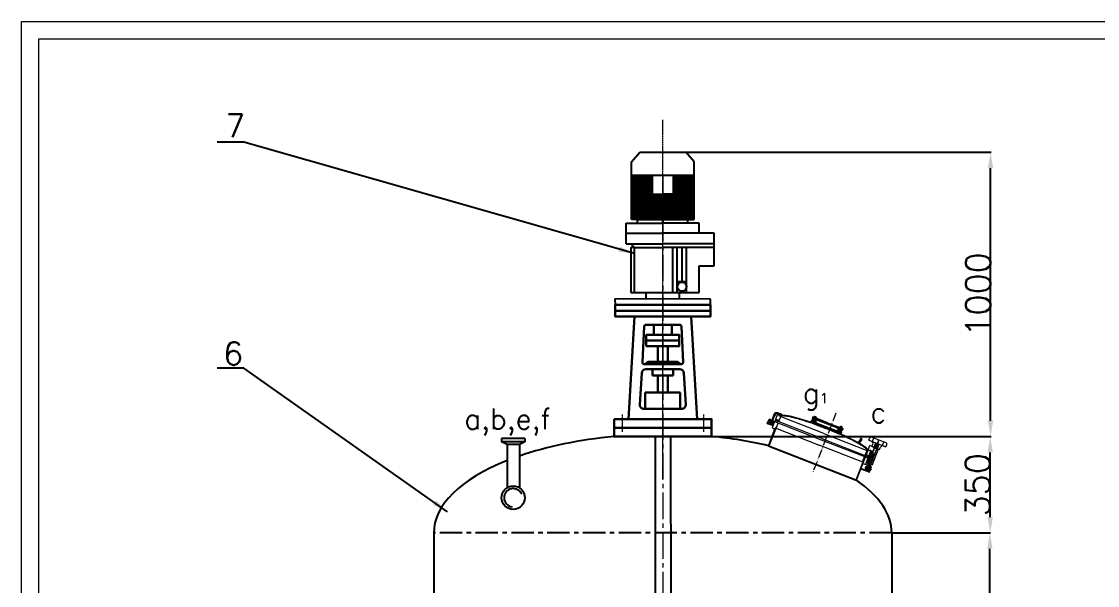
# Model space of a CAD drawing. Header units: millimetres. Extents: x 4043 to 11140, y -55 to 4644.
# Drawn here: x 4043 to 7097, y 3043 to 4644 of the extents above; entities that cross this region are included whole.
import ezdxf

# ---------------------------------------------------------------- set-up
doc = ezdxf.new("R2010")
doc.units = ezdxf.units.MM
doc.header["$PDMODE"] = 3
for name, pattern in [('ACAD_ISO06W100', [37.5, 24, -3, 0.5, -3, 0.5, -3, 0.5, -3]), ('CENTER2', [1.125, 0.75, -0.125, 0.125, -0.125]), ('CENTERX2', [101.6, 63.5, -12.7, 12.7, -12.7])]:
    doc.linetypes.add(name, pattern=pattern)
for name, color, linetype, lineweight in [('shixian', 7, 'Continuous', 30), ('zhong', 1, 'CENTER2', 15), ('中心线', 1, 'CENTER2', 15), ('实线', 7, 'Continuous', 20)]:
    doc.layers.add(name, color=color, linetype=linetype, lineweight=lineweight)
doc.layers.add('点划线', color=7, linetype='CENTERX2')
doc.styles.get("Standard").update_dxf_attribs({"font": 'txt', "bigfont": 'gbcbig.shx'})
doc.dimstyles.new('ISO-25', dxfattribs={"dimtxt": 2.5, "dimasz": 2.5, "dimexe": 1.25, "dimexo": 0.625, "dimtad": 1, "dimtxsty": 'Standard', "dimcen": 2.5, "dimadec": 0, "dimazin": 0, "dimtfac": 1, "dimtmove": 0, "dimatfit": 3, "dimfxl": 0, "dimarcsym": 0})

# ---------------------------------------------------------------- blocks, each defined once
blk = doc.blocks.new('*D6')
at = {"color": 0, "lineweight": -2, "transparency": 16777216}
for p, q in [((6513.9, 3192), (6793.1, 3192)), ((6791.9, 1737), (6791.9, 3147)), ((6579, 1692), (6793.1, 1692))]:
    blk.add_line(p, q, dxfattribs=at)
at = {"color": 0, "transparency": 16777216}
for points in [[(6784.4, 3147), (6799.4, 3147), (6791.9, 3192)], [(6784.4, 1737), (6799.4, 1737), (6791.9, 1692)]]:
    blk.add_solid(points, dxfattribs=at)
at = {"layer": 'Defpoints', "color": 0, "transparency": 16777216}
for p in [(6513.3, 3192), (6791.9, 3192), (6578.4, 1692)]:
    blk.add_point(p, dxfattribs=at)
at = {"color": 0, "transparency": 16777216, "insert": (6756.3, 2442), "char_height": 70, "attachment_point": 5, "rotation": 90}
blk.add_mtext('1500', dxfattribs=at)
blk = doc.blocks.new('*D9')
at = {"color": 0, "lineweight": -2, "transparency": 16777216}
for p, q in [((6002.5, 3465.7), (6794.1, 3465.7)), ((6792.9, 3237), (6792.9, 3420.7)), ((6513.9, 3192), (6794.1, 3192))]:
    blk.add_line(p, q, dxfattribs=at)
at = {"color": 0, "transparency": 16777216}
for points in [[(6785.4, 3420.7), (6800.4, 3420.7), (6792.9, 3465.7)], [(6785.4, 3237), (6800.4, 3237), (6792.9, 3192)]]:
    blk.add_solid(points, dxfattribs=at)
at = {"layer": 'Defpoints', "color": 0, "transparency": 16777216}
for p in [(6001.9, 3465.7), (6792.9, 3465.7), (6513.3, 3192)]:
    blk.add_point(p, dxfattribs=at)
at = {"color": 0, "transparency": 16777216, "insert": (6757.3, 3328.9), "char_height": 70, "attachment_point": 5, "rotation": 90}
blk.add_mtext('350', dxfattribs=at)
blk = doc.blocks.new('*D10')
at = {"color": 0, "lineweight": -2, "transparency": 16777216}
for p, q in [((5929.6, 4272.8), (6795.2, 4272.8)), ((6793.9, 3510.7), (6793.9, 4227.8)), ((6003, 3465.7), (6795.2, 3465.7))]:
    blk.add_line(p, q, dxfattribs=at)
at = {"color": 0, "transparency": 16777216}
for points in [[(6786.4, 4227.8), (6801.4, 4227.8), (6793.9, 4272.8)], [(6786.4, 3510.7), (6801.4, 3510.7), (6793.9, 3465.7)]]:
    blk.add_solid(points, dxfattribs=at)
at = {"layer": 'Defpoints', "color": 0, "transparency": 16777216}
for p in [(5928.9, 4272.8), (6793.9, 4272.8), (6002.4, 3465.7)]:
    blk.add_point(p, dxfattribs=at)
at = {"color": 0, "transparency": 16777216, "insert": (6758.3, 3869.2), "char_height": 70, "attachment_point": 5, "rotation": 90}
blk.add_mtext('1000', dxfattribs=at)

msp = doc.modelspace()

# ---------------------------------------------------------------- hatches: boundary and pattern name
at = {"lineweight": 20}
h = msp.add_hatch(dxfattribs=at)
h.set_pattern_fill('ANSI31', color=0, scale=0.5265, angle=68.598864, style=0)
h.set_pattern_definition([(113.598864, (1892.967, 3719.5043), (-1.5318396, -0.6692081), [])])
h.paths.add_polyline_path([(6297.402, 3505.744), (6298.363, 3508.195), (6294.082, 3509.873), (6292.88, 3506.805), (6292.639, 3506.193), (6291.68, 3503.745), (6302.089, 3499.666), (6302.809, 3501.504), (6296.682, 3503.905)])
h.paths.add_polyline_path([(6289.908, 3510.091), (6290.389, 3511.32), (6286.108, 3512.998), (6283.706, 3506.87), (6287.988, 3505.192), (6288.947, 3507.64)])
h.paths.add_polyline_path([(6289.558, 3507.404), (6289.187, 3508.252), (6288.947, 3507.64), (6287.988, 3505.192), (6288.597, 3504.953)])
h.paths.add_polyline_path([(6292.639, 3506.193), (6292.88, 3506.805), (6292.031, 3506.435), (6291.071, 3503.984), (6291.68, 3503.745)])
h.paths.add_polyline_path([(6362.477, 3478.822), (6363.437, 3481.273), (6363.919, 3482.502), (6359.638, 3484.18), (6359.157, 3482.954), (6357.956, 3479.891), (6351.829, 3482.292), (6351.109, 3480.454), (6361.517, 3476.375)])
h.paths.add_polyline_path([(6363.087, 3478.587), (6362.717, 3479.435), (6362.477, 3478.822), (6361.517, 3476.375), (6362.127, 3476.136)])
h.paths.add_polyline_path([(6366.169, 3477.375), (6366.409, 3477.988), (6365.561, 3477.617), (6364.6, 3475.166), (6365.21, 3474.927)])
h.paths.add_polyline_path([(6371.892, 3479.377), (6367.611, 3481.055), (6366.409, 3477.988), (6366.169, 3477.375), (6365.21, 3474.927), (6369.491, 3473.25)])
h = msp.add_hatch(dxfattribs=at)
h.set_pattern_fill('ANSI31', color=0, scale=0.5265, angle=-21.401136, style=0)
h.set_pattern_definition([(23.598864, (1892.967, 3719.5043), (-0.6692081, 1.5318396), [])])
h.paths.add_polyline_path([(6293.598, 3519.958), (6292.902, 3520.231), (6289.47, 3521.576), (6287.069, 3515.449), (6291.197, 3513.831)])
h.paths.add_polyline_path([(6300.284, 3513.097), (6301.004, 3514.935), (6305.6, 3513.134), (6307.132, 3512.533), (6307.444, 3513.328), (6306.046, 3515.08), (6297.597, 3518.391), (6295.195, 3512.263), (6299.323, 3510.646)])
h.paths.add_polyline_path([(6367.128, 3491.141), (6366.432, 3491.413), (6358.679, 3494.452), (6356.463, 3494.117), (6356.152, 3493.322), (6357.684, 3492.721), (6362.279, 3490.92), (6361.559, 3489.082), (6360.598, 3486.631), (6364.726, 3485.013)])
h.paths.add_polyline_path([(6375.254, 3487.955), (6371.126, 3489.573), (6368.725, 3483.446), (6372.853, 3481.828)])
h = msp.add_hatch(dxfattribs=at)
h.set_pattern_fill('ANSI37', color=0, scale=0.329062, angle=-21.401136, style=0)
h.set_pattern_definition([(23.598864, (1892.967, 3719.5043), (-0.41825505, 0.95739973), []), (113.598864, (1892.967, 3719.5043), (-0.95739973, -0.41825505), [])])
h.paths.add_polyline_path([(6307.132, 3512.533), (6305.6, 3513.134), (6301.004, 3514.935), (6300.284, 3513.097), (6306.412, 3510.695)])
h.paths.add_polyline_path([(6303.53, 3503.342), (6297.402, 3505.744), (6296.682, 3503.905), (6302.809, 3501.504)])
h.paths.add_polyline_path([(6358.677, 3481.729), (6352.549, 3484.13), (6351.829, 3482.292), (6357.956, 3479.891)])
h.paths.add_polyline_path([(6362.279, 3490.92), (6357.684, 3492.721), (6356.152, 3493.322), (6355.431, 3491.483), (6361.559, 3489.082)])
h = msp.add_hatch(dxfattribs=at)
h.set_pattern_fill('ANSI31', color=0, scale=0.164531, angle=-21.401136, style=0)
h.set_pattern_definition([(23.59886, (5920.6162, 3265.05044), (-0.2091275, 0.4786999), [])])
h.paths.add_polyline_path([(6164.521, 3504.457), (6161.457, 3505.658), (6160.256, 3502.594), (6163.32, 3501.394)])
h = msp.add_hatch(dxfattribs=at)
h.set_pattern_fill('ANSI31', color=0, scale=0.329062, angle=68.598864, style=0)
h.set_pattern_definition([(113.59886, (5920.6162, 3265.0504), (-0.9573997, -0.418255), [])])
h.paths.add_polyline_path([(6173.016, 3508.196, 0.41421356), (6168.752, 3506.333), (6171.815, 3505.133)])
h.paths.add_polyline_path([(6173.016, 3508.196), (6171.815, 3505.133), (6174.879, 3503.932, 0.41421356)])
h.paths.add_polyline_path([(6174.879, 3503.932), (6171.815, 3505.133), (6170.615, 3502.069, 0.41421356)])
h.paths.add_polyline_path([(6171.815, 3505.133), (6168.752, 3506.333, 0.41421356), (6170.615, 3502.069)])
h = msp.add_hatch(dxfattribs=at)
h.set_pattern_fill('ANSI31', color=0, scale=0.559406, angle=-21.401136, style=0)
h.set_pattern_definition([(23.598864, (3356.5455, 3627.1485), (-0.7110336, 1.6275795), [])])
h.paths.add_polyline_path([(6470.591, 3446.99), (6468.508, 3447.806), (6463.609, 3435.306), (6465.692, 3434.489), (6468.71, 3442.191)])
h.paths.add_polyline_path([(6473.71, 3440.231), (6470.692, 3432.53), (6472.775, 3431.713), (6477.674, 3444.213), (6475.591, 3445.03)])

# ---------------------------------------------------------------- linework, layer by layer
at = {"color": 0}
for p, q in [((5774.761, 4246.005), (5797.939, 4272.771)), ((5774.761, 4207.355), (5774.761, 4246.005)), ((5797.939, 4272.771), (5928.941, 4272.771)), ((5952.119, 4246.005), (5928.941, 4272.771)), ((5952.119, 4207.355), (5952.119, 4246.005)), ((5774.761, 4207.355), (5952.119, 4207.355)), ((5774.761, 4081.772), (5774.761, 4207.355)), ((5778.124, 4081.772), (5778.124, 4207.355)), ((5778.333, 4081.772), (5778.333, 4207.355)), ((5778.542, 4081.772), (5778.542, 4207.355)), ((5784.238, 4081.772), (5784.238, 4207.355)), ((5784.447, 4081.772), (5784.447, 4207.355)), ((5784.656, 4081.772), (5784.656, 4207.355)), ((5790.353, 4081.772), (5790.353, 4207.355)), ((5790.562, 4081.772), (5790.562, 4207.355)), ((5790.771, 4081.772), (5790.771, 4207.355)), ((5796.467, 4081.772), (5796.467, 4207.355)), ((5796.676, 4081.772), (5796.676, 4207.355)), ((5796.885, 4081.772), (5796.885, 4207.355)), ((5802.582, 4081.772), (5802.582, 4207.355)), ((5802.791, 4081.772), (5802.791, 4207.355)), ((5803, 4081.772), (5803, 4207.355)), ((5808.696, 4081.772), (5808.696, 4207.355)), ((5808.905, 4081.772), (5808.905, 4207.355)), ((5809.114, 4081.772), (5809.114, 4207.355)), ((5814.811, 4081.772), (5814.811, 4207.355)), ((5815.02, 4081.772), (5815.02, 4207.355)), ((5815.229, 4081.772), (5815.229, 4207.355)), ((5820.925, 4081.772), (5820.925, 4207.355)), ((5821.134, 4081.772), (5821.134, 4207.355)), ((5821.343, 4081.772), (5821.343, 4207.355)), ((5827.04, 4081.772), (5827.04, 4207.355)), ((5827.249, 4081.772), (5827.249, 4207.355)), ((5827.458, 4081.772), (5827.458, 4207.355)), ((5833.154, 4081.772), (5833.154, 4207.355)), ((5833.363, 4081.772), (5833.363, 4207.355)), ((5833.572, 4081.772), (5833.572, 4207.355)), ((5833.742, 4207.355), (5833.742, 4153.413)), ((5893.138, 4207.355), (5893.138, 4153.413)), ((5894.299, 4081.772), (5894.299, 4207.355)), ((5894.508, 4081.772), (5894.508, 4207.355)), ((5894.717, 4081.772), (5894.717, 4207.355)), ((5900.414, 4081.772), (5900.414, 4207.355)), ((5900.623, 4081.772), (5900.623, 4207.355)), ((5900.832, 4081.772), (5900.832, 4207.355)), ((5906.528, 4081.772), (5906.528, 4207.355)), ((5906.737, 4081.772), (5906.737, 4207.355)), ((5906.946, 4081.772), (5906.946, 4207.355)), ((5912.643, 4081.772), (5912.643, 4207.355)), ((5912.852, 4081.772), (5912.852, 4207.355)), ((5913.061, 4081.772), (5913.061, 4207.355)), ((5918.757, 4081.772), (5918.757, 4207.355)), ((5918.966, 4081.772), (5918.966, 4207.355)), ((5919.175, 4081.772), (5919.175, 4207.355)), ((5924.872, 4081.772), (5924.872, 4207.355)), ((5925.081, 4081.772), (5925.081, 4207.355)), ((5925.29, 4081.772), (5925.29, 4207.355)), ((5930.986, 4081.772), (5930.986, 4207.355)), ((5931.195, 4081.772), (5931.195, 4207.355)), ((5931.404, 4081.772), (5931.404, 4207.355)), ((5937.101, 4081.772), (5937.101, 4207.355)), ((5937.31, 4081.772), (5937.31, 4207.355)), ((5937.519, 4081.772), (5937.519, 4207.355)), ((5943.215, 4081.772), (5943.215, 4207.355)), ((5943.424, 4081.772), (5943.424, 4207.355)), ((5943.633, 4081.772), (5943.633, 4207.355)), ((5949.33, 4081.772), (5949.33, 4207.355)), ((5949.539, 4081.772), (5949.539, 4207.355)), ((5949.748, 4081.772), (5949.748, 4207.355)), ((5952.119, 4081.772), (5952.119, 4207.355)), ((5833.742, 4153.413), (5863.44, 4153.413)), ((5839.269, 4081.772), (5839.269, 4153.413)), ((5839.478, 4081.772), (5839.478, 4153.413)), ((5839.687, 4081.772), (5839.687, 4153.413)), ((5845.383, 4081.772), (5845.383, 4153.413)), ((5845.592, 4081.772), (5845.592, 4153.413)), ((5845.801, 4081.772), (5845.801, 4153.413)), ((5851.498, 4081.772), (5851.498, 4153.413)), ((5851.707, 4081.772), (5851.707, 4153.413)), ((5851.916, 4081.772), (5851.916, 4153.413)), ((5857.612, 4081.772), (5857.612, 4153.413)), ((5857.821, 4081.772), (5857.821, 4153.413)), ((5858.03, 4081.772), (5858.03, 4153.413)), ((5893.138, 4153.413), (5863.44, 4153.413)), ((5863.727, 4071.581), (5863.727, 4153.413)), ((5863.936, 4071.581), (5863.936, 4153.413)), ((5864.145, 4071.581), (5864.145, 4153.413)), ((5869.841, 4081.772), (5869.841, 4153.413)), ((5870.05, 4081.772), (5870.05, 4153.413)), ((5870.259, 4081.772), (5870.259, 4153.413)), ((5875.956, 4081.772), (5875.956, 4153.413)), ((5876.165, 4081.772), (5876.165, 4153.413)), ((5876.374, 4081.772), (5876.374, 4153.413)), ((5882.07, 4081.772), (5882.07, 4153.413)), ((5882.279, 4081.772), (5882.279, 4153.413)), ((5882.488, 4081.772), (5882.488, 4153.413)), ((5888.185, 4081.772), (5888.185, 4153.413)), ((5888.394, 4081.772), (5888.394, 4153.413)), ((5888.603, 4081.772), (5888.603, 4153.413)), ((5759.908, 4012.474), (5759.908, 4071.581)), ((5759.908, 4071.581), (5863.44, 4071.581)), ((5791.947, 4081.772), (5774.761, 4081.772)), ((5791.947, 4081.772), (5934.933, 4081.772)), ((5791.947, 4071.581), (5791.947, 4081.772)), ((5966.972, 4071.581), (5863.44, 4071.581)), ((5934.933, 4071.581), (5934.933, 4081.772)), ((5934.933, 4081.772), (5952.119, 4081.772)), ((5966.972, 4043.047), (5966.972, 4071.581)), ((5759.908, 4043.047), (5863.44, 4043.047)), ((6009.676, 4043.047), (5863.44, 4043.047)), ((6009.676, 4012.474), (6009.676, 4043.047)), ((5759.908, 4012.474), (5863.44, 4012.474)), ((5783.376, 4002.283), (5772.677, 4012.474)), ((5772.677, 4002.283), (5772.677, 3875.012)), ((5783.376, 4002.283), (5772.677, 4002.283)), ((5783.376, 3875.012), (5783.376, 4002.283)), ((5783.376, 4002.283), (5863.44, 4002.283)), ((6009.676, 4012.474), (5863.44, 4012.474)), ((6009.676, 4002.283), (5863.44, 4002.283)), ((5892.024, 3875.012), (5892.024, 4002.283)), ((5903.915, 3875.012), (5903.915, 4002.283)), ((5918.184, 3904.441), (5918.184, 4002.283)), ((5931.264, 3875.012), (5931.264, 4002.283)), ((6009.676, 4002.283), (6009.676, 4012.474)), ((6009.676, 3950.709), (6009.676, 4002.283)), ((5966.312, 3875.012), (5966.312, 3950.709)), ((5966.312, 3950.709), (6009.676, 3950.709)), ((5903.915, 3905.93), (5931.264, 3905.93)), ((5999.034, 3855.641), (5727.653, 3856.875)), ((5727.653, 3856.875), (5727.88, 3839.927)), ((5772.677, 3875.012), (5783.376, 3875.012)), ((5783.376, 3875.012), (5910.757, 3875.012)), ((5816.124, 3856.042), (5816.124, 3875.012)), ((5910.757, 3856.042), (5910.757, 3875.012)), ((5910.757, 3875.012), (5966.312, 3875.012)), ((5918.184, 3875.012), (5918.184, 3878.281)), ((5999.034, 3839.927), (5999.034, 3855.641))]:
    msp.add_line(p, q, dxfattribs=at)
at = {"color": 0, "lineweight": 20}
for p, q in [((6160.256, 3502.594), (6165.059, 3514.849)), ((6168.123, 3513.648), (6163.32, 3501.394)), ((6165.059, 3514.849), (6168.123, 3513.648)), ((6172.685, 3511.861), (6165.059, 3514.849)), ((6176.767, 3522.277), (6172.108, 3510.39)), ((6175.172, 3509.189), (6179.831, 3521.077)), ((6179.169, 3528.405), (6176.767, 3522.277)), ((6182.233, 3527.204), (6179.831, 3521.077)), ((6189.39, 3530.054), (6182.186, 3511.671)), ((6185.412, 3514.491), (6185.25, 3510.471)), ((6191.539, 3512.09), (6185.412, 3514.491)), ((6199.428, 3526.12), (6189.39, 3530.054)), ((6189.39, 3530.054), (6199.428, 3526.12)), ((6200.395, 3529.275), (6190.257, 3533.248)), ((6191.229, 3529.333), (6191.974, 3527.627)), ((6191.974, 3527.627), (6197.105, 3525.616)), ((6198.291, 3523.906), (6191.99, 3507.829)), ((6194.69, 3523.736), (6195.65, 3526.187)), ((6320.303, 3474.506), (6194.69, 3523.736)), ((6199.428, 3526.12), (6200.624, 3529.172)), ((6283.536, 3506.434), (6286.108, 3512.998)), ((6286.108, 3512.998), (6290.389, 3511.32)), ((6289.47, 3521.576), (6287.069, 3515.449)), ((6287.069, 3515.449), (6291.35, 3513.771)), ((6289.187, 3508.252), (6293.838, 3520.12)), ((6293.751, 3519.898), (6289.47, 3521.576)), ((6289.558, 3507.404), (6294.035, 3518.829)), ((6291.197, 3513.831), (6293.598, 3519.958)), ((6291.35, 3513.771), (6291.197, 3513.831)), ((6292.031, 3506.435), (6296.509, 3517.859)), ((6292.273, 3520.733), (6293.047, 3522.708)), ((6292.989, 3520.452), (6292.273, 3520.733)), ((6292.273, 3520.733), (6299.095, 3518.059)), ((6292.88, 3506.805), (6297.531, 3518.672)), ((6292.902, 3520.231), (6292.989, 3520.452)), ((6292.902, 3520.231), (6293.751, 3519.898)), ((6293.426, 3519.067), (6297.118, 3517.62)), ((6293.979, 3520.064), (6294.753, 3522.039)), ((6295.042, 3512.323), (6299.323, 3510.646)), ((6295.195, 3512.263), (6297.597, 3518.391)), ((6296.922, 3504.518), (6300.284, 3513.097)), ((6297.39, 3518.728), (6298.164, 3520.703)), ((6332.362, 3504.766), (6297.444, 3518.451)), ((6297.444, 3518.451), (6298.293, 3518.118)), ((6298.293, 3518.118), (6298.38, 3518.34)), ((6298.38, 3518.34), (6299.095, 3518.059)), ((6299.095, 3518.059), (6299.869, 3520.034)), ((6301.004, 3514.935), (6300.284, 3513.097)), ((6300.284, 3513.097), (6361.559, 3489.082)), ((6305.6, 3513.134), (6301.004, 3514.935)), ((6305.6, 3513.134), (6357.684, 3492.721)), ((6307.444, 3513.328), (6306.046, 3515.08)), ((6306.412, 3510.695), (6307.132, 3512.533)), ((6307.132, 3512.533), (6307.444, 3513.328)), ((6307.444, 3513.328), (6356.463, 3494.117)), ((6160.256, 3502.594), (6161.697, 3506.271)), ((6176.182, 3496.353), (6160.256, 3502.594)), ((6161.457, 3505.658), (6164.521, 3504.457)), ((6163.114, 3439.563), (6182.947, 3490.167)), ((6190.789, 3504.765), (6164.952, 3438.842)), ((6172.363, 3511.039), (6171.402, 3510.381)), ((6172.205, 3510.635), (6175.268, 3509.434)), ((6180.985, 3508.608), (6173.781, 3490.225)), ((6173.781, 3490.225), (6181.746, 3487.103)), ((6175.427, 3509.838), (6175.685, 3508.703)), ((6180.985, 3508.608), (6175.749, 3510.66)), ((6180.985, 3508.608), (6176.182, 3496.353)), ((6180.985, 3508.608), (6313.338, 3456.736)), ((6185.25, 3510.471), (6182.186, 3511.671)), ((6185.746, 3491.898), (6182.947, 3490.167)), ((6182.947, 3490.167), (6307.335, 3441.417)), ((6185.25, 3510.471), (6184.049, 3507.407)), ((6190.789, 3504.765), (6185.746, 3491.898)), ((6188.926, 3509.03), (6187.725, 3505.966)), ((6191.539, 3512.09), (6188.926, 3509.03)), ((6314.539, 3459.8), (6188.926, 3509.03)), ((6283.935, 3507.452), (6282.495, 3506.786)), ((6326.599, 3490.06), (6283.706, 3506.87)), ((6288.947, 3507.64), (6287.988, 3505.192)), ((6289.558, 3507.404), (6288.597, 3504.953)), ((6289.908, 3510.091), (6288.947, 3507.64)), ((6289.187, 3508.252), (6292.88, 3506.805)), ((6289.558, 3507.404), (6289.187, 3508.252)), ((6289.558, 3507.404), (6292.031, 3506.435)), ((6290.389, 3511.32), (6289.667, 3509.478)), ((6292.031, 3506.435), (6291.071, 3503.984)), ((6292.639, 3506.193), (6291.68, 3503.745)), ((6292.031, 3506.435), (6292.88, 3506.805)), ((6294.48, 3502.642), (6292.478, 3501.255)), ((6293.6, 3508.644), (6292.639, 3506.193)), ((6294.482, 3502.647), (6293.759, 3500.803)), ((6293.761, 3500.809), (6325.878, 3488.222)), ((6294.082, 3509.873), (6298.363, 3508.195)), ((6298.363, 3508.195), (6296.682, 3503.905)), ((6296.682, 3503.905), (6297.402, 3505.744)), ((6296.682, 3503.905), (6327.319, 3491.898)), ((6297.402, 3505.744), (6358.677, 3481.729)), ((6300.557, 3500.266), (6299.332, 3500.746)), ((6300.863, 3500.146), (6300.863, 3500.146)), ((6302.809, 3501.504), (6302.089, 3499.666)), ((6303.53, 3503.342), (6302.809, 3501.504)), ((6357.822, 3475.702), (6325.878, 3488.222)), ((6326.599, 3490.06), (6369.491, 3473.25)), ((6357.956, 3479.891), (6327.319, 3491.898)), ((6328.04, 3493.736), (6354.081, 3483.53)), ((6332.362, 3504.766), (6367.281, 3491.08)), ((6351.829, 3482.292), (6351.109, 3480.454)), ((6352.549, 3484.13), (6351.829, 3482.292)), ((6355.431, 3491.483), (6356.152, 3493.322)), ((6356.152, 3493.322), (6356.463, 3494.117)), ((6356.463, 3494.117), (6358.679, 3494.452)), ((6357.684, 3492.721), (6362.279, 3490.92)), ((6359.638, 3484.18), (6357.956, 3479.891)), ((6361.559, 3489.082), (6359.157, 3482.954)), ((6363.919, 3482.502), (6359.638, 3484.18)), ((6364.879, 3484.953), (6360.598, 3486.631)), ((6362.279, 3490.92), (6361.559, 3489.082)), ((6362.717, 3479.435), (6367.368, 3491.302)), ((6363.087, 3478.587), (6367.564, 3490.011)), ((6364.726, 3485.013), (6367.128, 3491.141)), ((6365.561, 3477.617), (6370.038, 3489.041)), ((6365.803, 3491.915), (6366.577, 3493.89)), ((6366.518, 3491.635), (6365.803, 3491.915)), ((6372.625, 3489.242), (6365.803, 3491.915)), ((6366.409, 3477.988), (6371.06, 3489.855)), ((6366.432, 3491.413), (6366.518, 3491.635)), ((6367.281, 3491.08), (6366.432, 3491.413)), ((6367.564, 3490.011), (6366.955, 3490.25)), ((6366.955, 3490.25), (6370.648, 3488.803)), ((6367.508, 3491.247), (6368.282, 3493.222)), ((6372.853, 3481.828), (6368.572, 3483.506)), ((6368.725, 3483.446), (6371.126, 3489.573)), ((6370.919, 3489.91), (6371.693, 3491.885)), ((6371.822, 3489.301), (6370.973, 3489.633)), ((6370.973, 3489.633), (6375.254, 3487.955)), ((6371.822, 3489.301), (6371.909, 3489.522)), ((6371.909, 3489.522), (6372.625, 3489.242)), ((6372.625, 3489.242), (6373.399, 3491.217)), ((6375.254, 3487.955), (6372.853, 3481.828)), ((6313.338, 3456.736), (6435.888, 3408.707)), ((6314.539, 3459.8), (6440.152, 3410.57)), ((6320.303, 3474.506), (6445.916, 3425.275)), ((6358.542, 3477.541), (6357.815, 3475.686)), ((6358.367, 3477.604), (6358.893, 3475.225)), ((6362.477, 3478.822), (6361.517, 3476.375)), ((6363.087, 3478.587), (6362.127, 3476.136)), ((6363.437, 3481.273), (6362.477, 3478.822)), ((6363.087, 3478.587), (6362.717, 3479.435)), ((6366.409, 3477.988), (6362.717, 3479.435)), ((6365.561, 3477.617), (6363.087, 3478.587)), ((6365.561, 3477.617), (6364.6, 3475.166)), ((6366.169, 3477.375), (6365.21, 3474.927)), ((6365.561, 3477.617), (6366.409, 3477.988)), ((6367.13, 3479.826), (6366.169, 3477.375)), ((6367.611, 3481.055), (6366.889, 3479.213)), ((6371.892, 3479.377), (6367.611, 3481.055)), ((6369.311, 3472.791), (6371.892, 3479.377)), ((6369.754, 3473.92), (6370.424, 3472.293)), ((6424.745, 3459.157), (6417.98, 3448.65)), ((6428.065, 3457.02), (6421.406, 3446.676)), ((6448.746, 3455.551), (6451.196, 3461.801)), ((6448.746, 3455.551), (6496.836, 3436.704)), ((6456.996, 3464.334), (6496.752, 3448.753)), ((6458.848, 3451.592), (6462.931, 3462.008)), ((6431.722, 3392.667), (6307.335, 3441.417)), ((6444.538, 3427.582), (6411.118, 3342.308)), ((6412.94, 3341.594), (6445.416, 3424.41)), ((6418.973, 3450.043), (6416.869, 3449.675)), ((6422.294, 3447.905), (6422.83, 3445.837)), ((6443.349, 3427.745), (6437.088, 3411.77)), ((6455.935, 3425.59), (6442.246, 3390.663)), ((6443.919, 3430.299), (6447.356, 3428.952)), ((6466.474, 3439.838), (6444.861, 3384.691)), ((6450.553, 3426.286), (6445.281, 3428.352)), ((6445.916, 3425.275), (6446.876, 3427.726)), ((6446.229, 3389.103), (6464.24, 3435.059)), ((6446.876, 3427.726), (6451.679, 3439.981)), ((6446.876, 3427.726), (6450.553, 3426.286)), ((6454.097, 3426.31), (6446.892, 3407.928)), ((6452.258, 3427.031), (6450.553, 3426.286)), ((6452.258, 3427.031), (6450.553, 3426.286)), ((6474.597, 3431), (6451.679, 3439.981)), ((6452.213, 3381.809), (6473.827, 3436.956)), ((6452.258, 3427.031), (6454.097, 3426.31)), ((6452.258, 3427.031), (6454.097, 3426.31)), ((6454.097, 3426.31), (6455.935, 3425.59)), ((6454.195, 3385.981), (6472.206, 3431.937)), ((6456.938, 3437.92), (6479.025, 3429.264)), ((6457.359, 3437.755), (6459.808, 3444.006)), ((6458.178, 3384.42), (6476.189, 3430.376)), ((6463.609, 3435.306), (6468.508, 3447.806)), ((6465.288, 3434.648), (6468.839, 3443.708)), ((6470.203, 3444.304), (6468.839, 3443.708)), ((6468.839, 3443.708), (6474.721, 3441.403)), ((6469.439, 3443.97), (6470.618, 3446.979)), ((6474.125, 3442.767), (6470.203, 3444.304)), ((6471.17, 3432.342), (6474.721, 3441.403)), ((6472.775, 3431.713), (6477.674, 3444.213)), ((6474.125, 3442.767), (6474.721, 3441.403)), ((6474.459, 3442.003), (6475.638, 3445.012)), ((6479.025, 3429.264), (6481.475, 3435.514)), ((6486.734, 3440.663), (6490.817, 3451.079)), ((6496.836, 3436.704), (6499.286, 3442.954)), ((6435.888, 3408.707), (6430.845, 3395.839)), ((6430.845, 3395.839), (6431.722, 3392.667)), ((6435.888, 3408.707), (6445.692, 3404.864)), ((6445.692, 3404.864), (6438.487, 3386.482)), ((6440.152, 3410.57), (6438.951, 3407.506)), ((6440.314, 3414.59), (6440.152, 3410.57)), ((6440.314, 3414.59), (6446.442, 3412.189)), ((6458.178, 3384.42), (6442.246, 3390.663)), ((6443.829, 3409.129), (6442.628, 3406.065)), ((6446.442, 3412.189), (6443.829, 3409.129)), ((6443.829, 3409.129), (6446.892, 3407.928)), ((6460.859, 3403.868), (6460.859, 3403.868)), ((6424.518, 3374.285), (6450.259, 3364.197)), ((6430.528, 3389.601), (6424.524, 3374.283)), ((6425.238, 3376.123), (6450.979, 3366.035)), ((6438.487, 3386.482), (6430.521, 3389.604)), ((6456.263, 3379.515), (6430.521, 3389.604)), ((6446.782, 3389.593), (6454.135, 3386.711)), ((6450.259, 3364.197), (6456.263, 3379.515))]:
    msp.add_line(p, q, dxfattribs=at)
at = {"color": 1, "linetype": 'ACAD_ISO06W100', "lineweight": 0}
for p, q in [((6355.048, 3532.085), (6287.975, 3360.943)), ((6293.196, 3513.047), (6288.268, 3500.474)), ((6295.044, 3518.273), (6297.332, 3524.112)), ((6178.584, 3502.48), (6165.107, 3507.762)), ((6169.368, 3498.887), (6174.451, 3511.859)), ((6366.726, 3484.229), (6361.798, 3471.656)), ((6368.573, 3489.455), (6370.862, 3495.294)), ((6475.433, 3451.878), (6443.818, 3371.209)), ((6473.091, 3446.01), (6477.173, 3456.426)), ((6445.655, 3375.897), (6462.265, 3418.277)), ((6449.705, 3374.31), (6437.961, 3378.912)), ((6456.685, 3371.574), (6438.302, 3378.779))]:
    msp.add_line(p, q, dxfattribs=at)
for p, q in [((6293.999, 3522.625), (6299.118, 3520.619)), ((6367.531, 3493.806), (6372.645, 3491.802)), ((5472.019, 3459.786), (5405.945, 3459.786)), ((5405.945, 3459.786), (5405.945, 3450.976)), ((5472.019, 3459.786), (5472.019, 3450.976)), ((5472.019, 3450.976), (5405.945, 3450.976)), ((5421.362, 3443.1), (5405.945, 3450.976)), ((5421.362, 3443.1), (5421.362, 3320.094)), ((5456.602, 3443.1), (5421.362, 3443.1)), ((5472.019, 3450.976), (5456.602, 3443.1)), ((5456.602, 3443.1), (5456.602, 3320.094)), ((6163.114, 3439.563), (6412.94, 3341.594)), ((5213.308, 3192.031), (5213.387, 1692.028)), ((6513.31, 3192.031), (6513.384, 1692.028))]:
    msp.add_line(p, q)
at = {"ltscale": 150}
for p, q in [((5841.596, 3465.687), (5841.596, 2633.673)), ((5885.598, 3465.687), (5886.226, 2633.673))]:
    msp.add_line(p, q, dxfattribs=at)
at = {"color": 0}
msp.add_circle((5918.184, 3891.361), 13.08, dxfattribs=at)
at = {"color": 0, "lineweight": 20}
for centre, radius in [((6171.815, 3505.133), 5.265), ((6171.815, 3505.133), 3.291), ((6445.655, 3375.897), 6.581), ((6445.655, 3375.897), 3.62)]:
    msp.add_circle(centre, radius, dxfattribs=at)
msp.add_circle((5438.982, 3292.147), 33.037)
for centre, radius, start, end in [((6187.135, 3525.283), 8.556, 68.598864, 158.598864), ((6187.135, 3525.283), 5.265, 68.598864, 158.598864), ((6199.434, 3526.824), 2.632, 348.655465, 68.598864), ((6293.383, 3521.054), 1.688, 35.731644, 101.466084), ((6294.242, 3515.715), 6.345, 51.820214, 85.377514), ((6298.499, 3519.049), 1.688, 35.731644, 101.466084), ((6366.912, 3492.236), 1.688, 35.731644, 101.466084), ((6367.771, 3486.897), 6.345, 51.820214, 85.377514), ((6372.029, 3490.231), 1.688, 35.731644, 101.466084), ((6426.405, 3458.088), 1.974, 327.226639, 147.226639), ((6455.363, 3460.168), 4.475, 68.598864, 158.598864), ((6453.558, 3446.455), 6.713, 338.598864, 68.598864), ((6487.725, 3433.064), 6.713, 68.598864, 158.598864), ((6495.119, 3444.587), 4.475, 338.598864, 68.598864), ((6438.733, 3387.092), 6.581, 301.728966, 338.598864), ((6458.341, 3379.408), 6.581, 158.598864, 195.468762)]:
    msp.add_arc(centre, radius, start, end, dxfattribs=at)
msp.add_arc((5438.982, 3292.147), 25.858, 21.71601, 262.447417)
for start_param, end_param in [(-1.31410163, 0), (3.14159265, 4.45311122)]:
    msp.add_ellipse((6320.233, 3474.533), major_axis=(-125.543, 49.203), ratio=0.12861458, start_param=start_param, end_param=end_param, dxfattribs=at)
for major_axis, ratio, start_param, end_param in [((650.001, 0.034), 0.43085464, 1.78443667, 2.24680578), ((595.272, 19.054), 0.4662222, 1.02812822, 1.32093416), ((650.001, 0.034), 0.43085464, 2.31842438, 3.14159581), ((650.001, 0.034), 0.43085464, -0.00024101, 0.56311577)]:
    msp.add_ellipse((5863.309, 3192.065), major_axis=major_axis, ratio=ratio, start_param=start_param, end_param=end_param)
for points, knots in [([(6293.759, 3500.803), (6288.986, 3502.49), (6284.273, 3504.113), (6270.25, 3508.808), (6261.229, 3511.644), (6244.454, 3516.535), (6236.7, 3518.589), (6222.91, 3521.799), (6216.872, 3522.954), (6209.325, 3523.974), (6207.042, 3524.194), (6203.406, 3524.368), (6201.962, 3524.359), (6199.865, 3524.204), (6199.104, 3524.094), (6197.993, 3523.841), (6197.592, 3523.708), (6197.055, 3523.47), (6196.882, 3523.365), (6196.652, 3523.191), (6196.595, 3523.125), (6196.545, 3523.053), (6196.535, 3523.034), (6196.528, 3523.015)], [4.96959763, 4.96959763, 4.96959763, 4.96959763, 5.08622271, 5.08622271, 5.32338421, 5.32338421, 5.56054571, 5.56054571, 5.79770722, 5.79770722, 5.91940777, 5.91940777, 6.0212708, 6.0212708, 6.09636183, 6.09636183, 6.15665478, 6.15665478, 6.2043858, 6.2043858, 6.25211682, 6.25211682, 6.28318531, 6.28318531, 6.28318531, 6.28318531]), ([(6443.937, 3426.051), (6443.947, 3426.074), (6443.954, 3426.1), (6443.963, 3426.201), (6443.962, 3426.276), (6443.926, 3426.497), (6443.889, 3426.64), (6443.759, 3426.987), (6443.667, 3427.19), (6443.28, 3427.894), (6442.877, 3428.473), (6441.782, 3429.77), (6441.092, 3430.489), (6439.435, 3432.036), (6438.47, 3432.865), (6435.037, 3435.606), (6432.106, 3437.684), (6425.163, 3442.175), (6421.15, 3444.588), (6412.169, 3449.67), (6407.2, 3452.339), (6396.456, 3457.853), (6390.681, 3460.697), (6378.493, 3466.477), (6372.081, 3469.412), (6362.932, 3473.462), (6360.387, 3474.575), (6357.815, 3475.686)], [3.14159265, 3.14159265, 3.14159265, 3.14159265, 3.17986846, 3.17986846, 3.21814426, 3.21814426, 3.25642007, 3.25642007, 3.29469588, 3.29469588, 3.37484781, 3.37484781, 3.45499975, 3.45499975, 3.53515168, 3.53515168, 3.70572268, 3.70572268, 3.87629367, 3.87629367, 4.04686467, 4.04686467, 4.21743566, 4.21743566, 4.38800666, 4.38800666, 4.45259314, 4.45259314, 4.45259314, 4.45259314])]:
    msp.add_open_spline(points, degree=3, knots=knots, dxfattribs=at)
at = {"layer": 'shixian', "color": 0}
for p, q in [((5727.88, 3839.927), (5863.457, 3839.927)), ((5727.88, 3823.073), (5863.457, 3823.073)), ((5999.034, 3839.927), (5863.457, 3839.927)), ((5999.034, 3823.073), (5863.457, 3823.073)), ((5765.88, 3515.434), (5782.982, 3806.627)), ((5961.034, 3515.434), (5943.933, 3806.627)), ((5805.671, 3677.031), (5810.687, 3777.833)), ((5816.431, 3783.224), (5862.894, 3783.224)), ((5838.064, 3754.321), (5838.064, 3783.224)), ((5910.436, 3783.283), (5863.973, 3783.224)), ((5888.83, 3754.353), (5888.802, 3783.256)), ((5921.303, 3677.104), (5916.186, 3777.9)), ((5816.416, 3738.398), (5910.478, 3738.398)), ((5849.07, 3678.076), (5849.07, 3722.475)), ((5877.902, 3678.095), (5877.864, 3722.493)), ((5811.414, 3670.912), (5862.894, 3670.912)), ((5820.707, 3678.076), (5813.542, 3670.912)), ((5863.457, 3678.076), (5820.707, 3678.076)), ((5863.457, 3678.076), (5906.265, 3678.131)), ((5915.567, 3670.978), (5864.088, 3670.912)), ((5906.265, 3678.131), (5913.439, 3670.975)), ((5798.024, 3556.569), (5803.703, 3646.036)), ((5815.19, 3656.817), (5862.894, 3656.817)), ((5833.859, 3638.997), (5833.859, 3656.817)), ((5833.859, 3638.997), (5863.443, 3638.997)), ((5849.07, 3638.997), (5849.07, 3591.176)), ((5893.163, 3639.035), (5863.579, 3638.997)), ((5911.809, 3656.878), (5864.105, 3656.818)), ((5877.951, 3639.016), (5878.012, 3591.194)), ((5893.163, 3639.035), (5893.14, 3656.855)), ((5929.102, 3556.652), (5923.309, 3646.112)), ((5813.926, 3591.176), (5863.444, 3591.176)), ((5813.926, 3544.59), (5813.926, 3591.176)), ((5913.156, 3591.238), (5863.639, 3591.176)), ((5913.215, 3544.653), (5913.156, 3591.238)), ((5810.806, 3544.59), (5863.457, 3544.59)), ((5916.336, 3544.657), (5863.684, 3544.59)), ((5725.483, 3490.561), (6001.895, 3490.561))]:
    msp.add_line(p, q, dxfattribs=at)
for points in [[(5863.457, 3806.627), (5727.88, 3806.627), (5727.88, 3839.927)], [(5863.457, 3806.627), (5999.034, 3806.627), (5999.034, 3839.927)]]:
    msp.add_lwpolyline(points, dxfattribs=at)
for points in [[(5816.416, 3722.475), (5910.478, 3722.475), (5910.478, 3754.321), (5816.416, 3754.321)], [(5725.483, 3515.434), (6001.895, 3515.434), (6001.895, 3465.687), (5725.483, 3465.687)]]:
    msp.add_lwpolyline(points, close=True, dxfattribs=at)
for centre, radius, start, end in [((5816.431, 3777.469), 5.755, 90, 176.368129), ((5910.443, 3777.528), 5.755, 3.704541, 90.07267), ((5811.414, 3676.666), 5.755, 176.368129, 270), ((5915.56, 3676.732), 5.755, 270.07267, 3.704541), ((5815.19, 3645.307), 11.51, 90, 176.368129), ((5911.824, 3645.369), 11.51, 3.704541, 90.07267), ((5810.128, 3556.675), 12.104, 172.236224, 273.207705), ((5916.998, 3556.743), 12.104, 266.864966, 7.836446)]:
    msp.add_arc(centre, radius, start, end, dxfattribs=at)
at = {"layer": 'zhong', "ltscale": 5}
msp.add_line((5863.44, 3343.418), (5863.44, 4364.591), dxfattribs=at)
at = {"layer": 'zhong', "color": 0, "ltscale": 5}
for p, q in [((5748.48, 3528.317), (5748.48, 3478.839)), ((5978.897, 3528.317), (5978.897, 3478.839))]:
    msp.add_line(p, q, dxfattribs=at)
at = {"layer": '中心线', "ltscale": 100}
msp.add_line((5863.817, 4206.511), (5863.37, 1320.909), dxfattribs=at)
at = {"layer": '实线'}
for p, q in [((4043.297, -54.667), (4043.297, 4643.99)), ((4043.297, 4643.99), (11140.226, 4643.99)), ((4092.241, -5.722), (4092.241, 4595.046)), ((4092.241, 4595.046), (11091.282, 4595.046))]:
    msp.add_line(p, q, dxfattribs=at)
at = {"layer": '点划线'}
msp.add_line((6513.31, 3192.031), (5213.308, 3192.031), dxfattribs=at)

# ---------------------------------------------------------------- texts
at = {"color": 3, "char_height": 65, "attachment_point": 1}
for s, insert in [('7', (4622.313, 4380.834)), ('6', (4616.297, 3733.817))]:
    msp.add_mtext_dynamic_manual_height_columns(s, width=280.82444, gutter_width=12.5, heights=[0], dxfattribs=dict(at, insert=insert))
at = {"width": 1696.75176, "attachment_point": 1}
for s, insert, char_height in [('g{\\H0.48418x;1}', (6260.889, 3619.115), 58.73319), ('a,b,e,f', (5299.778, 3545.246), 58.7332), ('c', (6452.806, 3563.518), 58.733)]:
    msp.add_mtext(s, dxfattribs=dict(at, insert=insert, char_height=char_height))

# ---------------------------------------------------------------- dimensions: what is measured, and where the dimension line sits
at = {"color": 3}
for base, p1, p2, text, picture, middle in [((6793.909, 4272.771), (6002.403, 3465.687), (5928.941, 4272.771), '1000', '*D10', (6758.284, 3869.229)), ((6792.893, 3465.687), (6513.31, 3192.031), (6001.895, 3465.687), '350', '*D9', (6757.268, 3328.859)), ((6791.878, 3192.031), (6578.384, 1692.032), (6513.31, 3192.031), '1500', '*D6', (6756.253, 2442.032))]:
    dim = msp.add_linear_dim(base=base, p1=p1, p2=p2, angle=90, text=text, dimstyle='ISO-25', override={"dimtxt": 70, "dimasz": 45, "dimfxl": 2}, dxfattribs=at)
    dim.commit()
    dim.dimension.update_dxf_attribs({"geometry": picture, "text_midpoint": middle})

# ---------------------------------------------------------------- leaders
for points in [[(5783.376, 3985.099), (4674.401, 4301.13), (4598.78, 4301.13)], [(5252.469, 3251.661), (4674.401, 3660.21), (4598.78, 3660.21)]]:
    msp.add_leader(points, dimstyle='ISO-25', override={"dimtxt": 70, "dimasz": 45, "dimfxl": 2}, dxfattribs=at)

doc.saveas('drawing.dxf')
